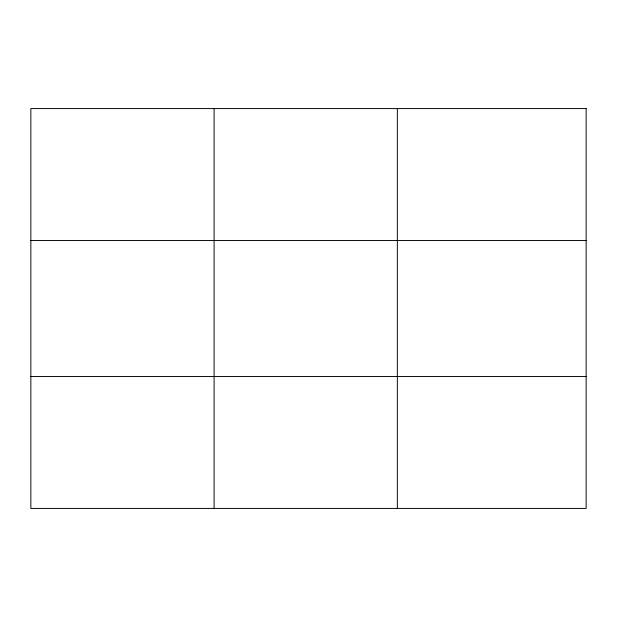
<?xml version="1.0" encoding="UTF-8"?>
<svg xmlns="http://www.w3.org/2000/svg" width="617" height="617" viewBox="0 0 617 617"><rect width="100%" height="100%" fill="white"/><g stroke="black" fill="none" stroke-linecap="round" stroke-linejoin="round"><path stroke-width="0.93" d="M214.099 108.577L214.099 508.423M397.348 108.577L397.348 508.423M30.85 240.53L586.15 240.53M30.85 376.47L586.15 376.47M586.15 108.577L586.15 508.423L30.85 508.423L30.85 108.577L586.15 108.577"/></g></svg>
